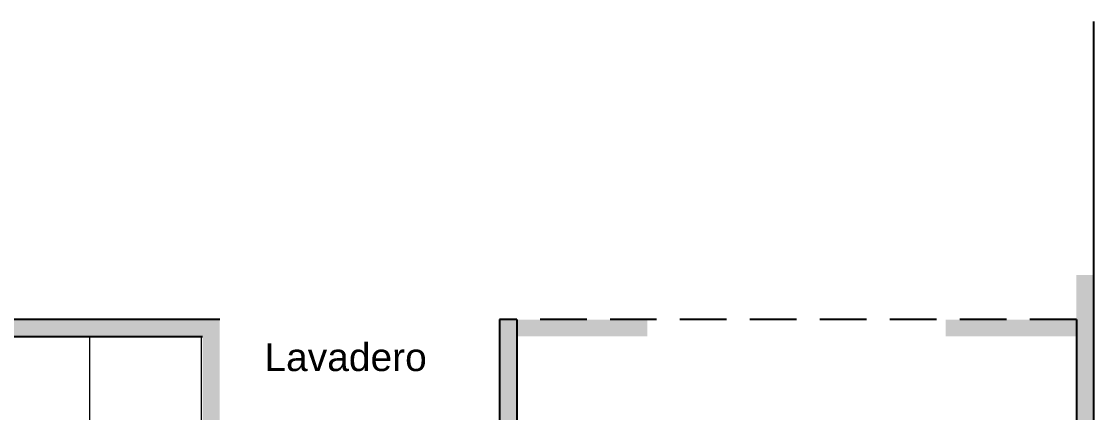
# Model space of a CAD drawing. Header units: millimetres. Extents: x 1.3 to 27.5, y 1.1 to 13.6.
# Drawn here: x 7.53 to 13.28, y 10.19 to 12.29 of the extents above; entities that cross this region are included whole.
import ezdxf

# ---------------------------------------------------------------- set-up
doc = ezdxf.new("R2010")
doc.units = ezdxf.units.MM
doc.linetypes.add('HIDDEN', pattern=[0.375, 0.25, -0.125])
for name, color, linetype in [('PDF_Texto', 7, 'Continuous'), ('U-00-Grafica-AUX', 252, 'HIDDEN'), ('U-00-Muro-PANELES MADERA', 36, 'Continuous')]:
    doc.layers.add(name, color=color, linetype=linetype)
doc.layers.add('U-00-Grafica-Hatch-Madera', color=7, linetype='Continuous', true_color=0xb8a47a)
doc.layers.add('U-00-Mueble-General', color=251, linetype='Continuous', lineweight=9)
doc.styles.add('PDF Arial', font='arial.ttf')

msp = doc.modelspace()

# ---------------------------------------------------------------- hatches: boundary and pattern name
at = {"layer": 'U-00-Grafica-Hatch-Madera', "true_color": 0x784a3b}
h = msp.add_hatch(color=27, dxfattribs=at)
h.dxf.hatch_style = 1
h.paths.add_polyline_path([(13.2759, 10.9274), (13.1839, 10.9274), (13.1839, 6.1307), (11.0761, 6.1307), (11.0761, 6.7307), (10.9841, 6.7307), (10.9841, 5.4387), (11.0761, 5.4387), (11.0761, 6.0387), (13.1839, 6.0387), (13.1839, 1.9387), (13.2759, 1.9387)])
h = msp.add_hatch(color=27, dxfattribs=at)
h.dxf.hatch_style = 1
h.paths.add_polyline_path([(8.5919, 9.3767), (8.5919, 10.6887), (7.319, 10.6927), (7.319, 10.6007), (8.4999, 10.5967), (8.4999, 6.6767), (7.8136, 6.6767), (7.8136, 6.5847), (9.2919, 6.5897), (9.2919, 6.6758), (8.5919, 6.6767)])
h = msp.add_hatch(color=27, dxfattribs=at)
h.dxf.hatch_style = 1
h.paths.add_polyline_path([(10.0919, 9.4687), (8.5919, 9.4687), (8.5919, 9.3767), (10.0919, 9.3767)])
h.paths.add_polyline_path([(10.1839, 10.4397), (10.1839, 10.4397), (10.1839, 10.4405), (10.1839, 10.6887), (10.0919, 10.6887), (10.0919, 9.4687), (10.0919, 9.3767), (10.0919, 6.7065), (10.0921, 6.7065), (10.0919, 6.5847), (10.1839, 6.5847), (10.1839, 6.5897)])
h = msp.add_hatch(color=27, dxfattribs=at)
h.dxf.hatch_style = 1
h.paths.add_polyline_path([(10.8838, 10.6887), (10.1839, 10.6887), (10.1839, 10.5984), (10.8838, 10.5984)])
h.paths.add_polyline_path([(13.1839, 10.6887), (12.4838, 10.6887), (12.4838, 10.5984), (13.1839, 10.5984)])

# ---------------------------------------------------------------- linework, layer by layer
at = {"layer": 'U-00-Grafica-AUX'}
msp.add_line((13.1839, 10.6887), (10.1839, 10.6887), dxfattribs=at)
at = {"layer": 'U-00-Mueble-General'}
msp.add_lwpolyline([(8.4928, 10.5967), (8.4928, 7.3761), (7.8964, 7.3761), (7.8964, 10.5967)], close=True, dxfattribs=at)
at = {"layer": 'U-00-Muro-PANELES MADERA'}
for p, q in [((13.2759, 12.2887), (13.2759, 10.6887)), ((8.5919, 10.6887), (4.3679, 10.6887)), ((10.0919, 10.6887), (10.0919, 6.5847)), ((10.1839, 10.6887), (10.0919, 10.6887)), ((10.1839, 10.6887), (10.1839, 6.5847)), ((13.1839, 10.6887), (13.1839, 6.1307)), ((13.2759, 10.6887), (13.2759, 1.9387)), ((8.4999, 10.5967), (4.4599, 10.5967))]:
    msp.add_line(p, q, dxfattribs=at)

# ---------------------------------------------------------------- texts
at = {"layer": 'PDF_Texto', "insert": (8.8315, 10.41), "char_height": 0.14941, "attachment_point": 7, "style": 'PDF Arial'}
msp.add_mtext('Lavadero', dxfattribs=at)

doc.saveas('drawing.dxf')
